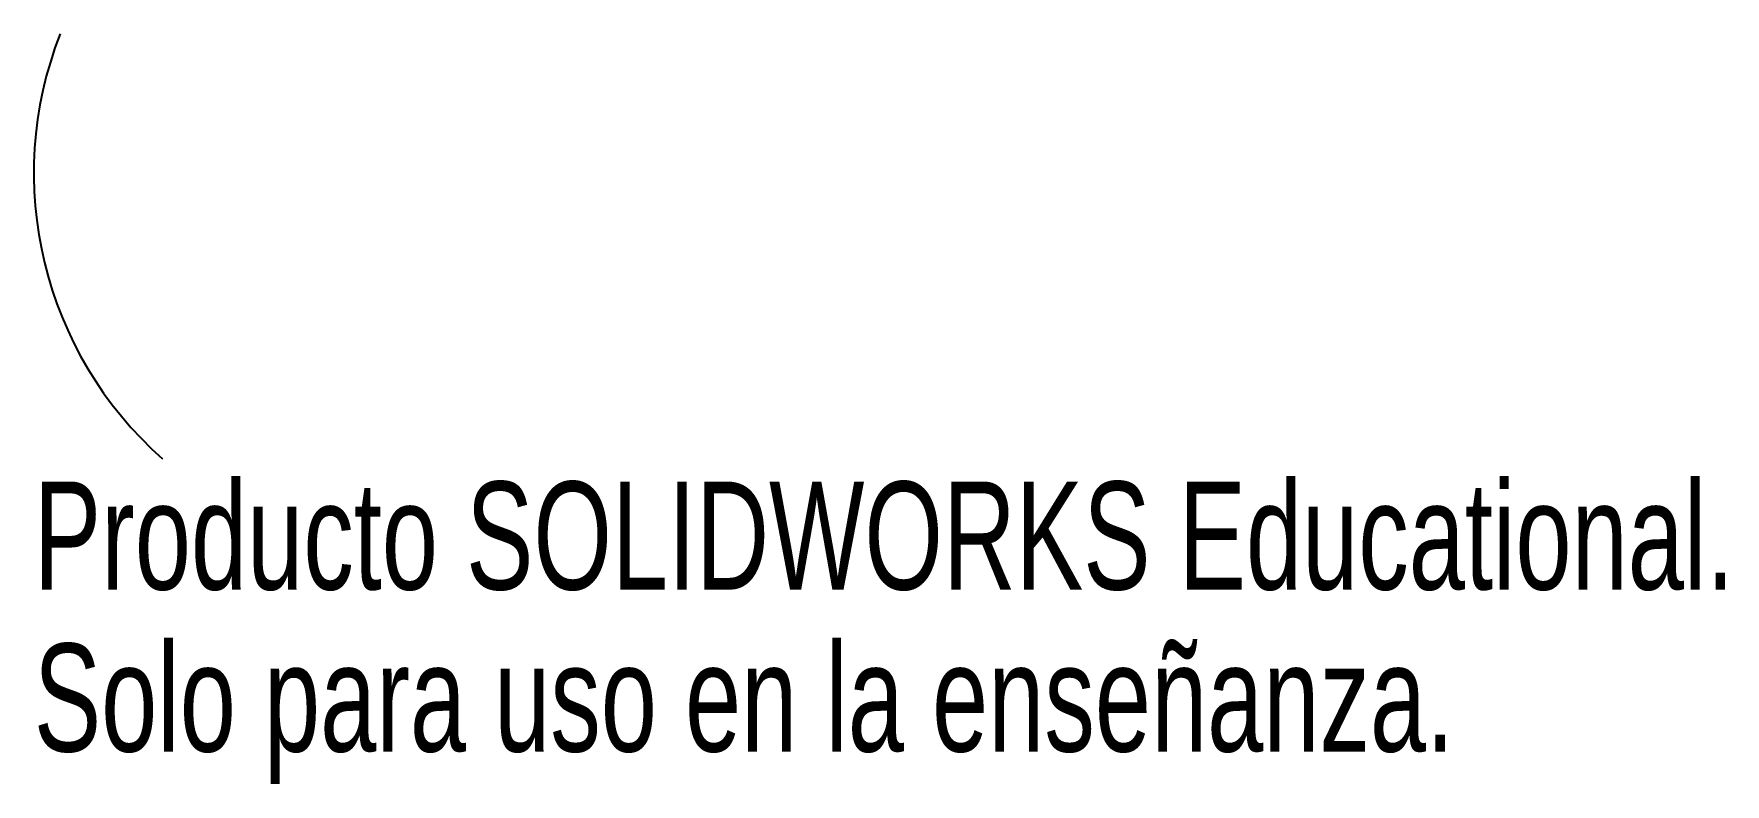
# Model space of a CAD drawing. Header units: millimetres. Extents: x -1.2 to 74.6, y -33.6 to 0.
import ezdxf

# ---------------------------------------------------------------- set-up
doc = ezdxf.new("R2010")
doc.units = ezdxf.units.MM
doc.styles.add('SLDTEXTSTYLE0', font='TXT', dxfattribs={"width": 0.7})

msp = doc.modelspace()

# ---------------------------------------------------------------- linework, layer by layer
at = {"color": 7, "linetype": 'Continuous'}
msp.add_arc((15.88, -6.231), 17.058, 158.57682, 228.57092, dxfattribs=at)

# ---------------------------------------------------------------- texts
at = {"color": 7, "linetype": 'Continuous', "char_height": 4.83362, "attachment_point": 1, "style": 'SLDTEXTSTYLE0'}
for s, insert in [('Producto SOLIDWORKS Educational.', (-1.179, -20.04)), ('Solo para uso en la enseñanza.', (-1.179, -27.29))]:
    msp.add_mtext(s, dxfattribs=dict(at, insert=insert))

doc.saveas('drawing.dxf')
